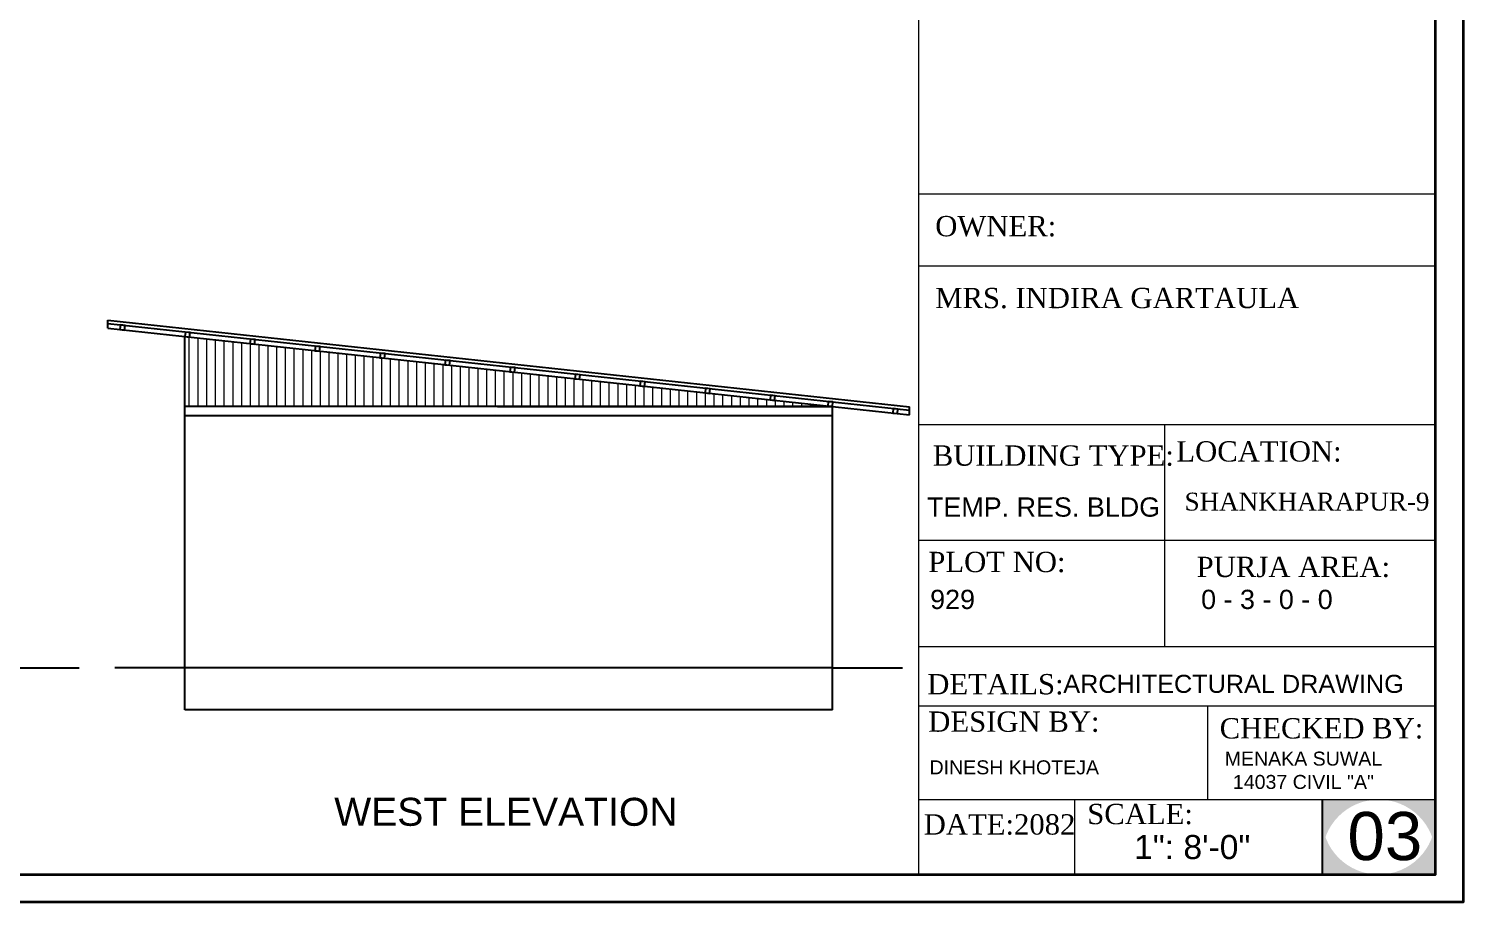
# Model space of a CAD drawing. Header units: inches. Extents: x 45643 to 78083, y -17830 to -3084.
# Drawn here: x 59067 to 59682, y -15440 to -15066 of the extents above; entities that cross this region are included whole.
import ezdxf

# ---------------------------------------------------------------- set-up
doc = ezdxf.new("R2010")
doc.units = ezdxf.units.IN
doc.header["$MEASUREMENT"] = 0
doc.layers.add('Normal Wall', color=7, linetype='Continuous', lineweight=35, true_color=0xffaf89)
doc.layers.add('Rear Wall', color=7, linetype='Continuous', lineweight=20, true_color=0xd4e480)
doc.layers.add('PDF_Text', color=7, linetype='Continuous')
doc.layers.add('steps', color=253, linetype='Continuous', lineweight=20)
doc.layers.add('Text', color=7, linetype='Continuous', lineweight=9)
doc.styles.add('PDF Arial', font='arial.ttf')
doc.styles.get("Standard").update_dxf_attribs({"font": 'times.ttf'})
doc.styles.add('SwissBT', font='swiss.ttf', dxfattribs={"height": 12})

msp = doc.modelspace()

# ---------------------------------------------------------------- hatches: boundary and pattern name
msp.add_hatch(color=0).paths.add_polyline_path([(59669.69, -15396.42), (59645.38, -15396.42, -0.414214), (59669.69, -15420.73)])
at = {"layer": 'steps', "ltscale": 0.3}
h = msp.add_hatch(dxfattribs=at)
h.set_pattern_fill('ANSI31', scale=30, angle=45)
h.set_pattern_definition([(90, (6129.277, -709.3377), (-3.75, 0), [])])
h.paths.add_polyline_path([(59133.65, -15198), (59411.16, -15228), (59267.66, -15228), (59133.65, -15228)])
at = {"layer": 'Text'}
for points in [[(59645.38, -15396.42), (59621.07, -15396.42), (59621.07, -15420.73, -0.414214)], [(59645.38, -15396.42), (59621.07, -15396.42), (59621.07, -15420.73, -0.414214)], [(59669.69, -15396.42), (59645.38, -15396.42, -0.414214), (59669.69, -15420.73)], [(59621.07, -15404.23), (59621.07, -15428.54), (59645.38, -15428.54, -0.414214)], [(59621.07, -15404.23), (59621.07, -15428.54), (59645.38, -15428.54, -0.414214)], [(59669.69, -15404.23, -0.414214), (59645.38, -15428.54), (59669.69, -15428.54)], [(59669.69, -15404.23, -0.414214), (59645.38, -15428.54), (59669.69, -15428.54)]]:
    msp.add_hatch(color=0, dxfattribs=at).paths.add_polyline_path(points)

# ---------------------------------------------------------------- linework, layer by layer
for p, q in [((59100.65, -15190.91), (59444.16, -15228.05)), ((59100.65, -15194.43), (59100.65, -15190.91)), ((59100.65, -15192.42), (59444.16, -15229.56)), ((59100.65, -15194.43), (59444.16, -15231.57)), ((59133.65, -15228), (59133.65, -15198)), ((59411.16, -15228), (59133.65, -15228)), ((59133.65, -15340), (59133.65, -15228)), ((59267.66, -15228), (59411.16, -15228)), ((59411.16, -15340), (59411.16, -15228)), ((59444.16, -15231.57), (59444.16, -15228.05)), ((59411.16, -15232), (59133.65, -15232)), ((59058.32, -15340), (59088.32, -15340)), ((59133.65, -15340), (59103.65, -15340)), ((59411.16, -15340), (59133.65, -15340)), ((59133.65, -15358), (59133.65, -15340)), ((59411.16, -15340), (59441.16, -15340)), ((59411.16, -15358), (59411.16, -15340)), ((59411.16, -15358), (59133.65, -15358))]:
    msp.add_line(p, q)
at = {"color": 0}
msp.add_line((59621.07, -15396.42), (59621.07, -15428.54), dxfattribs=at)
msp.add_line((59621.07, -15396.42), (59621.07, -15428.54), dxfattribs=at)
for points in [[(59105.78, -15194.99), (59107.77, -15195.2), (59107.98, -15193.22), (59106, -15193)], [(59133.65, -15198), (59135.63, -15198.22), (59135.85, -15196.23), (59133.86, -15196.01)], [(59161.51, -15201.01), (59163.5, -15201.23), (59163.72, -15199.24), (59161.73, -15199.03)], [(59189.38, -15204.03), (59191.37, -15204.24), (59191.58, -15202.25), (59189.59, -15202.04)], [(59217.24, -15207.04), (59219.23, -15207.25), (59219.45, -15205.27), (59217.46, -15205.05)], [(59245.11, -15210.05), (59247.1, -15210.27), (59247.31, -15208.28), (59245.32, -15208.06)], [(59272.97, -15213.06), (59274.96, -15213.28), (59275.18, -15211.29), (59273.19, -15211.08)], [(59300.84, -15216.08), (59302.83, -15216.29), (59303.04, -15214.3), (59301.05, -15214.09)], [(59328.7, -15219.09), (59330.69, -15219.3), (59330.91, -15217.31), (59328.92, -15217.1)], [(59356.57, -15222.1), (59358.56, -15222.32), (59358.77, -15220.33), (59356.78, -15220.11)], [(59384.43, -15225.11), (59386.42, -15225.33), (59386.64, -15223.34), (59384.65, -15223.12)], [(59409.18, -15227.79), (59411.16, -15228), (59411.38, -15226.01), (59409.39, -15225.8)], [(59437.04, -15230.8), (59439.03, -15231.01), (59439.24, -15229.03), (59437.26, -15228.81)]]:
    msp.add_lwpolyline(points, close=True)
at = {"layer": 'Normal Wall'}
for points in [[(58623.6, -14689.92), (59681.6, -14689.92), (59681.6, -15440.45), (58623.6, -15440.45)], [(58623.6, -14689.92), (59681.6, -14689.92), (59681.6, -15440.45), (58623.6, -15440.45)], [(59669.69, -14701.83), (58647.41, -14701.83), (58647.41, -15428.54), (59669.69, -15428.54)], [(59669.69, -14701.83), (58647.41, -14701.83), (58647.41, -15428.54), (59669.69, -15428.54)]]:
    msp.add_lwpolyline(points, close=True, dxfattribs=at)
at = {"layer": 'Rear Wall'}
for p, q in [((59448.27, -15146.1), (59448.27, -14701.83)), ((59448.27, -15136.84), (59669.69, -15136.84)), ((59448.27, -15136.84), (59669.69, -15136.84)), ((59448.27, -15136.84), (59669.69, -15136.84)), ((59448.27, -15136.84), (59669.69, -15136.84)), ((59448.27, -15167.64), (59669.69, -15167.64)), ((59448.27, -15167.64), (59669.69, -15167.64)), ((59448.27, -15235.7), (59669.69, -15235.7)), ((59448.27, -15235.7), (59669.69, -15235.7)), ((59553.54, -15235.7), (59553.54, -15330.87)), ((59553.54, -15235.7), (59553.54, -15330.87)), ((59448.27, -15285.19), (59669.69, -15285.19)), ((59448.27, -15285.19), (59669.69, -15285.19)), ((59448.27, -15330.87), (59669.69, -15330.87)), ((59448.27, -15356.3), (59669.69, -15356.3)), ((59448.27, -15356.3), (59669.69, -15356.3)), ((59572.12, -15396.42), (59572.12, -15356.3)), ((59572.12, -15396.42), (59572.12, -15356.3)), ((59448.27, -15396.42), (59669.69, -15396.42)), ((59448.27, -15396.42), (59669.69, -15396.42)), ((59515.01, -15396.42), (59515.01, -15428.54)), ((59515.01, -15396.42), (59515.01, -15428.54))]:
    msp.add_line(p, q, dxfattribs=at)
msp.add_lwpolyline([(59448.27, -15136.84), (59669.69, -15136.84), (59669.69, -15428.54), (59448.27, -15428.54)], close=True, dxfattribs=at)
msp.add_lwpolyline([(59448.27, -15136.84), (59669.69, -15136.84), (59669.69, -15428.54), (59448.27, -15428.54)], close=True, dxfattribs=at)

# ---------------------------------------------------------------- texts
at = {"color": 0}
for s, p in [('OWNER:', (59455.27, -15154.98)), ('LOCATION:', (59558.61, -15251.53))]:
    msp.add_text(s, height=8.704, dxfattribs=at).set_placement(p)
at = {"layer": 'PDF_Text', "insert": (59197.66, -15407.83), "char_height": 12, "attachment_point": 7, "style": 'PDF Arial'}
msp.add_mtext('WEST ELEVATION', dxfattribs=at)
at = {"layer": 'Text', "color": 0}
for s, height, p in [('OWNER:', 8.704, (59455.27, -15154.98)), ('MRS. INDIRA GARTAULA', 8.7044, (59455.27, -15185.79)), ('LOCATION:', 8.704, (59558.61, -15251.53)), ('CHECKED BY:', 8.7044, (59577.18, -15370.22)), ('CHECKED BY:', 8.7044, (59577.18, -15370.22)), ('DATE:2082', 8.704, (59450.32, -15411.42)), ('SCALE:', 8.704, (59520.41, -15406.95)), ('SCALE:', 8.704, (59520.41, -15406.95))]:
    msp.add_text(s, height=height, dxfattribs=at).set_placement(p)
at = {"layer": 'Text', "color": 0, "attachment_point": 1}
for s, insert, char_height, width in [('BUILDING TYPE:', (59454.19, -15244.61), 8.7044, 148.5551), ('BUILDING TYPE:', (59454.19, -15244.61), 8.7044, 148.5551), ('PLOT NO: ', (59452.29, -15290.22), 8.704, 138.0271), ('PLOT NO: ', (59452.29, -15290.22), 8.704, 138.0271), ('PURJA AREA:', (59567.3, -15292.33), 8.7044, 197.5821), ('PURJA AREA:', (59567.3, -15292.33), 8.7044, 197.5821), ('DETAILS: ', (59451.85, -15342.61), 8.704, 138.0271), ('DESIGN BY:', (59452.25, -15358.66), 8.704, 138.0271), ('DESIGN BY:', (59452.25, -15358.66), 8.704, 138.0271)]:
    msp.add_mtext(s, dxfattribs=dict(at, insert=insert, char_height=char_height, width=width))
at = {"layer": 'Text', "color": 0, "attachment_point": 1, "style": 'SwissBT'}
for s, insert, char_height, width in [('TEMP. RES. BLDG', (59451.69, -15266.91), 8.2555, 163.2142), ('929', (59453.07, -15306.49), 8.256, 163.2142), ('0 - 3 - 0 - 0', (59569.22, -15306.49), 8.2555, 163.2142), ('03', (59631.94, -15401.73), 20.639, 20.1585)]:
    msp.add_mtext(s, dxfattribs=dict(at, insert=insert, char_height=char_height, width=width))
at = {"layer": 'Text', "color": 0, "linetype": 'ByBlock', "insert": (59562.14, -15264.88), "char_height": 7.6711, "attachment_point": 1}
msp.add_mtext_dynamic_manual_height_columns('SHANKHARAPUR-9', width=381.0351, gutter_width=1.53, heights=[0], dxfattribs=at)
at = {"layer": 'Text', "color": 0, "linetype": 'ByBlock', "style": 'SwissBT'}
for s, insert, char_height, width, attachment_point in [('ARCHITECTURAL DRAWING', (59510.15, -15342.95), 7.7396, 268.5322, 1), ('MENAKA SUWAL\\P14037 CIVIL "A"', (59613.07, -15375.86), 6, 88.5492, 2), ('DINESH KHOTEJA', (59452.81, -15379.6), 6, 201.5276, 1)]:
    msp.add_mtext(s, dxfattribs=dict(at, insert=insert, char_height=char_height, width=width, attachment_point=attachment_point))
at = {"layer": 'Text', "color": 0, "ltscale": 0.5, "insert": (59540.49, -15411.6), "char_height": 10.319, "width": 127.5344, "attachment_point": 1, "style": 'SwissBT'}
msp.add_mtext('1": 8\'-0"', dxfattribs=at)
msp.add_mtext('1": 8\'-0"', dxfattribs=at)

doc.saveas('drawing.dxf')
